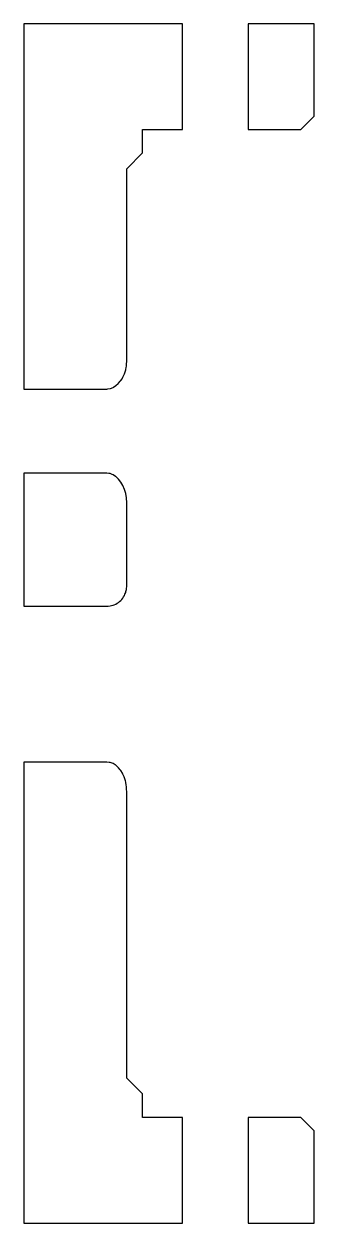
# Model space of a CAD drawing. Header units: metres. Extents: x 0 to 47.5, y 0 to 45.5.
# Drawn here: x 36.5 to 47.5, y 0 to 45.5 of the extents above.
import ezdxf

# ---------------------------------------------------------------- set-up
doc = ezdxf.new("R2010")
doc.units = ezdxf.units.M

msp = doc.modelspace()

# ---------------------------------------------------------------- linework, layer by layer
for p, q in [((42.506, 45.5), (36.5, 45.5)), ((36.5, 45.5), (36.5, 31.6466)), ((42.506, 41.5), (42.506, 45.5)), ((47.5, 45.5), (44.9986, 45.5)), ((44.9986, 45.5), (44.9986, 41.5)), ((47.5, 42), (47.5, 45.5)), ((47, 41.5), (47.5, 42)), ((41, 40.6041), (41, 41.5)), ((41, 41.5), (42.506, 41.5)), ((44.9986, 41.5), (47, 41.5)), ((40.3959, 40), (41, 40.6041)), ((40.3959, 32.6658), (40.3959, 40)), ((40.3256, 32.2662), (40.3592, 32.3771)), ((40.3592, 32.3771), (40.3618, 32.3916)), ((40.3618, 32.3916), (40.3753, 32.4688)), ((40.3753, 32.4688), (40.385, 32.5171)), ((40.385, 32.5171), (40.3867, 32.5254)), ((40.3867, 32.5254), (40.394, 32.6373)), ((40.394, 32.6373), (40.3959, 32.6658)), ((39.9895, 31.7838), (40.0743, 31.8547)), ((40.0743, 31.8547), (40.0868, 31.8651)), ((40.0868, 31.8651), (40.1522, 31.9414)), ((40.1522, 31.9414), (40.1762, 31.9695)), ((40.1762, 31.9695), (40.2203, 32.0398)), ((40.2203, 32.0398), (40.2527, 32.0916)), ((40.2527, 32.0916), (40.2782, 32.1485)), ((40.2782, 32.1485), (40.3142, 32.2286)), ((40.3142, 32.2286), (40.3256, 32.2662)), ((36.5, 31.6466), (39.6459, 31.6466)), ((39.6459, 31.6466), (39.674, 31.6502)), ((39.674, 31.6502), (39.7632, 31.6617)), ((39.7632, 31.6617), (39.7862, 31.6708)), ((39.7862, 31.6708), (39.8777, 31.7068)), ((39.8777, 31.7068), (39.8906, 31.7156)), ((39.8906, 31.7156), (39.9864, 31.7807)), ((39.9864, 31.7807), (39.9869, 31.7811)), ((39.9869, 31.7811), (39.9895, 31.7838)), ((39.6459, 28.4557), (36.5, 28.4557)), ((36.5, 28.4557), (36.5, 23.4079)), ((39.7239, 28.4458), (39.6459, 28.4557)), ((39.7632, 28.4408), (39.7239, 28.4458)), ((39.8469, 28.4086), (39.7632, 28.4408)), ((39.8777, 28.3967), (39.8469, 28.4086)), ((39.9716, 28.3343), (39.8777, 28.3967)), ((39.9864, 28.3244), (39.9716, 28.3343)), ((40.0554, 28.2566), (39.9864, 28.3244)), ((40.0866, 28.2286), (40.0554, 28.2566)), ((40.0868, 28.2285), (40.0866, 28.2286)), ((40.1758, 28.1172), (40.0868, 28.2285)), ((40.1762, 28.1166), (40.1758, 28.1172)), ((40.2519, 27.987), (40.1762, 28.1166)), ((40.2527, 27.9857), (40.2519, 27.987)), ((40.3132, 27.8411), (40.2527, 27.9857)), ((40.3142, 27.8389), (40.3132, 27.8411)), ((40.3583, 27.6831), (40.3142, 27.8389)), ((40.3592, 27.6798), (40.3583, 27.6831)), ((40.3859, 27.5169), (40.3592, 27.6798)), ((40.3867, 27.5123), (40.3859, 27.5169)), ((40.3956, 27.3464), (40.3867, 27.5123)), ((40.3959, 27.3407), (40.3956, 27.3464)), ((40.3959, 24.1585), (40.3959, 27.3407)), ((40.3898, 24.0807), (40.3959, 24.1585)), ((40.1762, 23.6278), (40.2066, 23.6634)), ((40.2066, 23.6634), (40.2527, 23.7173)), ((40.2527, 23.7173), (40.2762, 23.7557)), ((40.2762, 23.7557), (40.3142, 23.8177)), ((40.3142, 23.8177), (40.3307, 23.8577)), ((40.3307, 23.8577), (40.3592, 23.9266)), ((40.3592, 23.9266), (40.3689, 23.9668)), ((40.3689, 23.9668), (40.3867, 24.0411)), ((40.3867, 24.0411), (40.3898, 24.0807)), ((36.5, 23.4079), (39.6459, 23.4079)), ((39.6459, 23.4079), (39.6987, 23.4121)), ((39.6987, 23.4121), (39.7632, 23.4172)), ((39.7632, 23.4172), (39.8142, 23.4294)), ((39.8142, 23.4294), (39.8777, 23.4447)), ((39.8777, 23.4447), (39.9251, 23.4643)), ((39.9251, 23.4643), (39.9864, 23.4897)), ((39.9864, 23.4897), (40.0291, 23.5159)), ((40.0291, 23.5159), (40.0868, 23.5513)), ((40.0868, 23.5513), (40.1236, 23.5828)), ((40.1236, 23.5828), (40.1762, 23.6278)), ((39.6459, 17.4881), (36.5, 17.4881)), ((36.5, 17.4881), (36.5, 0)), ((39.7354, 17.4778), (39.6459, 17.4881)), ((39.7632, 17.4746), (39.7354, 17.4778)), ((39.8502, 17.444), (39.7632, 17.4746)), ((39.8777, 17.4344), (39.8502, 17.444)), ((39.9598, 17.3846), (39.8777, 17.4344)), ((39.9864, 17.3685), (39.9598, 17.3846)), ((40.0868, 17.2785), (39.9864, 17.3685)), ((40.1531, 17.1955), (40.0868, 17.2785)), ((40.1762, 17.1667), (40.1531, 17.1955)), ((40.2322, 17.0707), (40.1762, 17.1667)), ((40.2527, 17.0357), (40.2322, 17.0707)), ((40.2971, 16.9296), (40.2527, 17.0357)), ((40.3142, 16.8889), (40.2971, 16.9296)), ((40.3462, 16.7757), (40.3142, 16.8889)), ((40.3592, 16.7298), (40.3462, 16.7757)), ((40.3784, 16.6127), (40.3592, 16.7298)), ((40.3867, 16.5624), (40.3784, 16.6127)), ((40.393, 16.4444), (40.3867, 16.5624)), ((40.3959, 16.3907), (40.393, 16.4444)), ((40.3959, 5.5), (40.3959, 16.3907)), ((41, 4.89591), (40.3959, 5.5)), ((41, 4), (41, 4.89591)), ((42.506, 4), (41, 4)), ((42.506, 0), (42.506, 4)), ((47, 4), (44.9986, 4)), ((44.9986, 4), (44.9986, 0)), ((47.5, 3.5), (47, 4)), ((47.5, 0), (47.5, 3.5)), ((36.5, 0), (42.506, 0)), ((44.9986, 0), (47.5, 0))]:
    msp.add_line(p, q)

doc.saveas('drawing.dxf')
